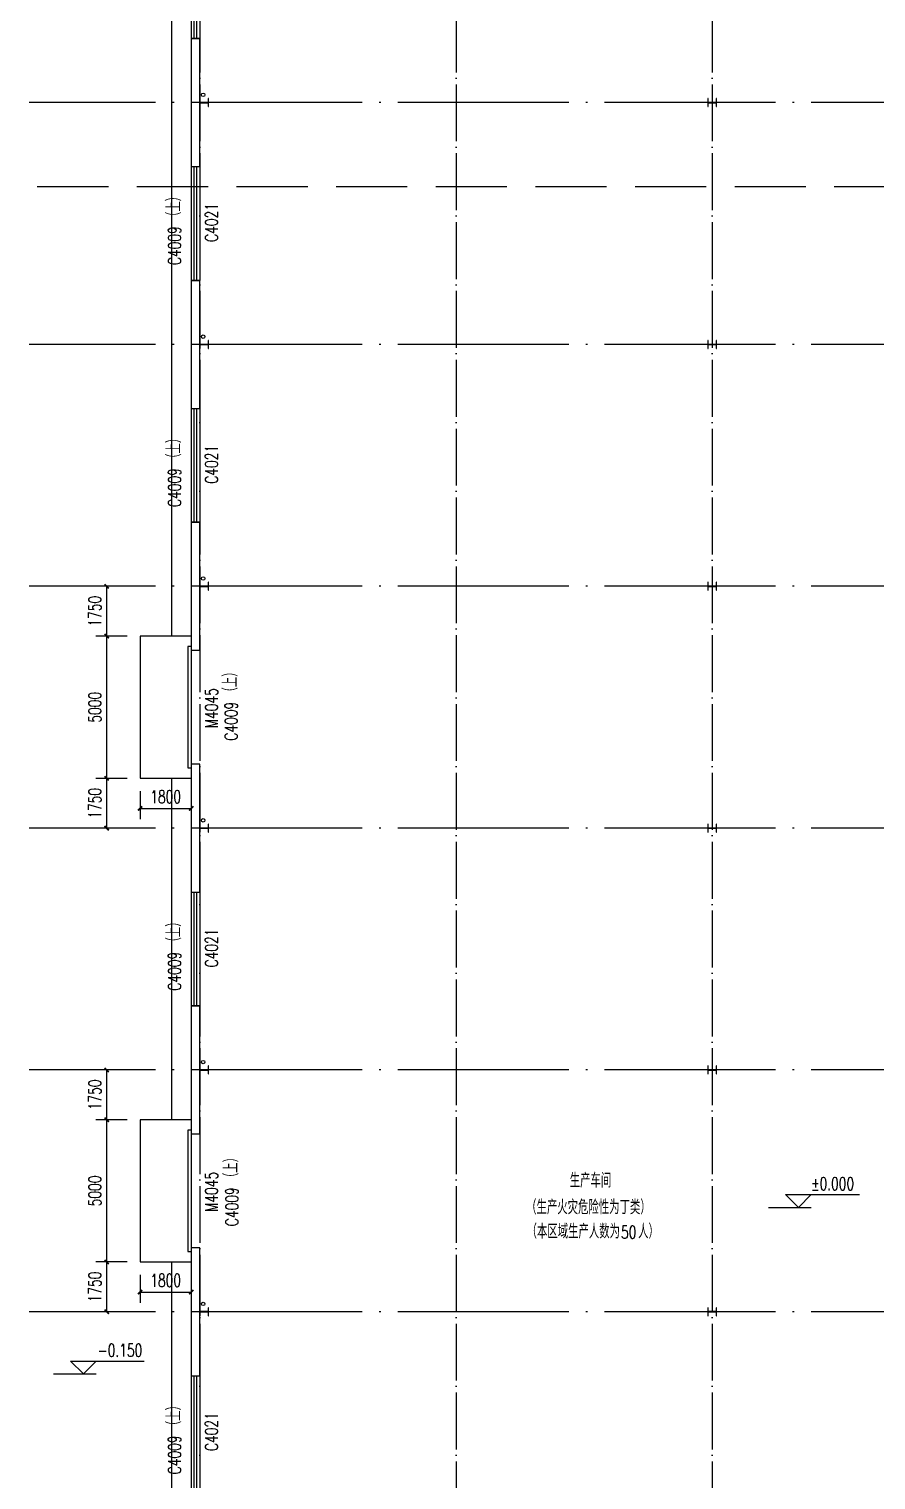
# Model space of a CAD drawing. Extents: x -275060 to -14507, y -783073 to -270523.
# Drawn here: x -159684 to -129933, y -361453 to -310453 of the extents above; entities that cross this region are included whole.
import ezdxf

# ---------------------------------------------------------------- set-up
doc = ezdxf.new("R2010")
doc.units = 0
doc.header["$LTSCALE"] = 1000
doc.header["$MEASUREMENT"] = 0
doc.linetypes.add('DASH', pattern=[0.35, 0.25, -0.1])
doc.linetypes.add('DOTE', pattern=[2.42, 2, -0.2, 0.02, -0.2])
doc.layers.get('Defpoints').update_dxf_attribs({"color": 252})
for name, color, linetype in [('07m', 36, 'Continuous'), ('A-Stair(建筑楼梯、踏步、电梯)', 25, 'Continuous'), ('AXIS', 3, 'Continuous'), ('DIM_ELEV', 3, 'Continuous'), ('DIM_SYMB', 3, 'Continuous'), ('DOTE', 1, 'Continuous'), ('PUB_DIM', 3, 'Continuous'), ('PUB_STRM', 4, 'Continuous'), ('STAIR', 2, 'Continuous'), ('WALL', 7, 'Continuous'), ('WINDOW', 4, 'Continuous'), ('WINDOW_TEXT', 7, 'Continuous')]:
    doc.layers.add(name, color=color, linetype=linetype)
doc.styles.add('_TCH_DIM', font='SIMPLEX', dxfattribs={"bigfont": 'GBCBIG'})
doc.styles.add('_TCH_DIM_T3', font='SIMPLEX', dxfattribs={"width": 0.705882, "bigfont": 'GBCBIG'})
doc.styles.add('_TCH_WINDOW', font='SIMPLEX', dxfattribs={"bigfont": 'GBCBIG'})
doc.dimstyles.new('_TCH_ARCH&&150', dxfattribs={"dimtxt": 446.25, "dimasz": 150, "dimexe": 375, "dimexo": 450, "dimgap": 189.375, "dimtad": 1, "dimdec": 0, "dimzin": 0, "dimdsep": 46, "dimtxsty": '_TCH_DIM_T3', "dimblk": 'ARCHTICK', "dimcen": 0.09, "dimclrt": 7, "dimazin": 2, "dimtfac": 1, "dimtdec": 0, "dimtix": 1, "dimtmove": 2, "dimatfit": 3, "dimfxl": 0, "dimtolj": 1, "dimtzin": 0, "dimarcsym": 0})

# ---------------------------------------------------------------- blocks, each defined once
blk = doc.blocks.new('lsg')
at = {"layer": 'PUB_STRM'}
for centre in [(-35884, -16725), (-35884, -25225), (-35884, -33725), (-35884, -42225), (-35884, -50725), (-35884, -59225)]:
    blk.add_circle(centre, 60, dxfattribs=at)
blk = doc.blocks.new('_ArchTick')
at = {"color": 0, "linetype": 'ByBlock', "const_width": 0.4}
blk.add_lwpolyline([(-0.5, -0.5), (0.5, 0.5)], dxfattribs=at)
blk = doc.blocks.new('*D121')
at = {"layer": 'Defpoints', "color": 0, "transparency": 16777216}
for p in [(-155784, -336791), (-153984, -336791), (-153984, -337848)]:
    blk.add_point(p, dxfattribs=at)
at = {"layer": 'PUB_DIM', "color": 0, "lineweight": -2, "transparency": 16777216}
for p, q in [((-155784, -337241), (-155784, -338223)), ((-153984, -337241), (-153984, -338223)), ((-155784, -337848), (-153984, -337848))]:
    blk.add_line(p, q, dxfattribs=at)
at = {"layer": 'PUB_DIM', "color": 0, "lineweight": -2, "transparency": 16777216, "xscale": 150, "yscale": 150, "zscale": 150, "rotation": 180}
blk.add_blockref('_ArchTick', (-155784, -337848), dxfattribs=at)
at = {"layer": 'PUB_DIM', "color": 0, "lineweight": -2, "transparency": 16777216, "xscale": 150, "yscale": 150, "zscale": 150}
blk.add_blockref('_ArchTick', (-153984, -337848), dxfattribs=at)
at = {"layer": 'PUB_DIM', "color": 7, "transparency": 16777216, "insert": (-154884, -337436), "char_height": 446.2, "attachment_point": 5, "style": '_TCH_DIM_T3'}
blk.add_mtext('\\A1;1800', dxfattribs=at)
blk = doc.blocks.new('*D122')
at = {"layer": 'Defpoints', "color": 0, "transparency": 16777216}
for p in [(-156957, -330041), (-155784, -330041), (-155784, -331791)]:
    blk.add_point(p, dxfattribs=at)
at = {"layer": 'PUB_DIM', "color": 0, "lineweight": -2, "transparency": 16777216}
for p, q in [((-156234, -330041), (-157332, -330041)), ((-156957, -331791), (-156957, -330041)), ((-156234, -331791), (-157332, -331791))]:
    blk.add_line(p, q, dxfattribs=at)
at = {"layer": 'PUB_DIM', "color": 0, "lineweight": -2, "transparency": 16777216, "xscale": 150, "yscale": 150, "zscale": 150}
for p, rotation in [((-156957, -330041), 90), ((-156957, -331791), 270)]:
    blk.add_blockref('_ArchTick', p, dxfattribs=dict(at, rotation=rotation))
at = {"layer": 'PUB_DIM', "color": 7, "transparency": 16777216, "insert": (-157370, -330916), "char_height": 446.2, "attachment_point": 5, "rotation": 90, "style": '_TCH_DIM_T3'}
blk.add_mtext('\\A1;1750', dxfattribs=at)
blk = doc.blocks.new('*D123')
at = {"layer": 'Defpoints', "color": 0, "transparency": 16777216}
for p in [(-156957, -331791), (-155784, -331791), (-155784, -336791)]:
    blk.add_point(p, dxfattribs=at)
at = {"layer": 'PUB_DIM', "color": 0, "lineweight": -2, "transparency": 16777216}
for p, q in [((-156234, -331791), (-157332, -331791)), ((-156957, -336791), (-156957, -331791)), ((-156234, -336791), (-157332, -336791))]:
    blk.add_line(p, q, dxfattribs=at)
at = {"layer": 'PUB_DIM', "color": 0, "lineweight": -2, "transparency": 16777216, "xscale": 150, "yscale": 150, "zscale": 150}
for p, rotation in [((-156957, -331791), 90), ((-156957, -336791), 270)]:
    blk.add_blockref('_ArchTick', p, dxfattribs=dict(at, rotation=rotation))
at = {"layer": 'PUB_DIM', "color": 7, "transparency": 16777216, "insert": (-157370, -334291), "char_height": 446.2, "attachment_point": 5, "rotation": 90, "style": '_TCH_DIM_T3'}
blk.add_mtext('\\A1;5000', dxfattribs=at)
blk = doc.blocks.new('*D124')
at = {"layer": 'Defpoints', "color": 0, "transparency": 16777216}
for p in [(-156957, -336791), (-155784, -336791), (-155784, -338541)]:
    blk.add_point(p, dxfattribs=at)
at = {"layer": 'PUB_DIM', "color": 0, "lineweight": -2, "transparency": 16777216}
for p, q in [((-156234, -336791), (-157332, -336791)), ((-156957, -338541), (-156957, -336791)), ((-156234, -338541), (-157332, -338541))]:
    blk.add_line(p, q, dxfattribs=at)
at = {"layer": 'PUB_DIM', "color": 0, "lineweight": -2, "transparency": 16777216, "xscale": 150, "yscale": 150, "zscale": 150}
for p, rotation in [((-156957, -336791), 90), ((-156957, -338541), 270)]:
    blk.add_blockref('_ArchTick', p, dxfattribs=dict(at, rotation=rotation))
at = {"layer": 'PUB_DIM', "color": 7, "transparency": 16777216, "insert": (-157370, -337666), "char_height": 446.2, "attachment_point": 5, "rotation": 90, "style": '_TCH_DIM_T3'}
blk.add_mtext('\\A1;1750', dxfattribs=at)
blk = doc.blocks.new('*D125')
at = {"layer": 'Defpoints', "color": 0, "transparency": 16777216}
for p in [(-155784, -353791), (-153984, -353791), (-153984, -354848)]:
    blk.add_point(p, dxfattribs=at)
at = {"layer": 'PUB_DIM', "color": 0, "lineweight": -2, "transparency": 16777216}
for p, q in [((-155784, -354241), (-155784, -355223)), ((-153984, -354241), (-153984, -355223)), ((-155784, -354848), (-153984, -354848))]:
    blk.add_line(p, q, dxfattribs=at)
at = {"layer": 'PUB_DIM', "color": 0, "lineweight": -2, "transparency": 16777216, "xscale": 150, "yscale": 150, "zscale": 150, "rotation": 180}
blk.add_blockref('_ArchTick', (-155784, -354848), dxfattribs=at)
at = {"layer": 'PUB_DIM', "color": 0, "lineweight": -2, "transparency": 16777216, "xscale": 150, "yscale": 150, "zscale": 150}
blk.add_blockref('_ArchTick', (-153984, -354848), dxfattribs=at)
at = {"layer": 'PUB_DIM', "color": 7, "transparency": 16777216, "insert": (-154884, -354436), "char_height": 446.2, "attachment_point": 5, "style": '_TCH_DIM_T3'}
blk.add_mtext('\\A1;1800', dxfattribs=at)
blk = doc.blocks.new('*D126')
at = {"layer": 'Defpoints', "color": 0, "transparency": 16777216}
for p in [(-156957, -347041), (-155784, -347041), (-155784, -348791)]:
    blk.add_point(p, dxfattribs=at)
at = {"layer": 'PUB_DIM', "color": 0, "lineweight": -2, "transparency": 16777216}
for p, q in [((-156234, -347041), (-157332, -347041)), ((-156957, -348791), (-156957, -347041)), ((-156234, -348791), (-157332, -348791))]:
    blk.add_line(p, q, dxfattribs=at)
at = {"layer": 'PUB_DIM', "color": 0, "lineweight": -2, "transparency": 16777216, "xscale": 150, "yscale": 150, "zscale": 150}
for p, rotation in [((-156957, -347041), 90), ((-156957, -348791), 270)]:
    blk.add_blockref('_ArchTick', p, dxfattribs=dict(at, rotation=rotation))
at = {"layer": 'PUB_DIM', "color": 7, "transparency": 16777216, "insert": (-157370, -347916), "char_height": 446.2, "attachment_point": 5, "rotation": 90, "style": '_TCH_DIM_T3'}
blk.add_mtext('\\A1;1750', dxfattribs=at)
blk = doc.blocks.new('*D127')
at = {"layer": 'Defpoints', "color": 0, "transparency": 16777216}
for p in [(-156957, -348791), (-155784, -348791), (-155784, -353791)]:
    blk.add_point(p, dxfattribs=at)
at = {"layer": 'PUB_DIM', "color": 0, "lineweight": -2, "transparency": 16777216}
for p, q in [((-156234, -348791), (-157332, -348791)), ((-156957, -353791), (-156957, -348791)), ((-156234, -353791), (-157332, -353791))]:
    blk.add_line(p, q, dxfattribs=at)
at = {"layer": 'PUB_DIM', "color": 0, "lineweight": -2, "transparency": 16777216, "xscale": 150, "yscale": 150, "zscale": 150}
for p, rotation in [((-156957, -348791), 90), ((-156957, -353791), 270)]:
    blk.add_blockref('_ArchTick', p, dxfattribs=dict(at, rotation=rotation))
at = {"layer": 'PUB_DIM', "color": 7, "transparency": 16777216, "insert": (-157370, -351291), "char_height": 446.2, "attachment_point": 5, "rotation": 90, "style": '_TCH_DIM_T3'}
blk.add_mtext('\\A1;5000', dxfattribs=at)
blk = doc.blocks.new('*D128')
at = {"layer": 'Defpoints', "color": 0, "transparency": 16777216}
for p in [(-156957, -353791), (-155784, -353791), (-155784, -355541)]:
    blk.add_point(p, dxfattribs=at)
at = {"layer": 'PUB_DIM', "color": 0, "lineweight": -2, "transparency": 16777216}
for p, q in [((-156234, -353791), (-157332, -353791)), ((-156957, -355541), (-156957, -353791)), ((-156234, -355541), (-157332, -355541))]:
    blk.add_line(p, q, dxfattribs=at)
at = {"layer": 'PUB_DIM', "color": 0, "lineweight": -2, "transparency": 16777216, "xscale": 150, "yscale": 150, "zscale": 150}
for p, rotation in [((-156957, -353791), 90), ((-156957, -355541), 270)]:
    blk.add_blockref('_ArchTick', p, dxfattribs=dict(at, rotation=rotation))
at = {"layer": 'PUB_DIM', "color": 7, "transparency": 16777216, "insert": (-157370, -354666), "char_height": 446.2, "attachment_point": 5, "rotation": 90, "style": '_TCH_DIM_T3'}
blk.add_mtext('\\A1;1750', dxfattribs=at)
blk = doc.blocks.new('*D385')
at = {"layer": 'AXIS', "color": 0, "lineweight": -2, "transparency": 16777216}
for p, q in [((-160134, -295741), (-165009, -295741)), ((-164634, -406841), (-164634, -295741)), ((-160134, -406841), (-165009, -406841))]:
    blk.add_line(p, q, dxfattribs=at)
at = {"layer": 'Defpoints', "color": 0, "transparency": 16777216}
for p in [(-164634, -295741), (-159684, -295741), (-159684, -406841)]:
    blk.add_point(p, dxfattribs=at)
at = {"layer": 'AXIS', "color": 0, "lineweight": -2, "transparency": 16777216, "xscale": 150, "yscale": 150, "zscale": 150}
for p, rotation in [((-164634, -295741), 90), ((-164634, -406841), 270)]:
    blk.add_blockref('_ArchTick', p, dxfattribs=dict(at, rotation=rotation))
at = {"layer": 'AXIS', "color": 7, "transparency": 16777216, "insert": (-165047, -351291), "char_height": 446.2, "attachment_point": 5, "rotation": 90, "style": '_TCH_DIM_T3'}
blk.add_mtext('\\A1;111100', dxfattribs=at)
blk = doc.blocks.new('$TCHSYS$WIN2D')
for p, q in [((-0.5, 0.5), (0.5, 0.5)), ((-0.5, 0.5), (-0.5, -0.5)), ((0.5, 0.5), (0.5, -0.5)), ((0.5, 0.167), (-0.5, 0.167)), ((0.5, -0.167), (-0.5, -0.167)), ((-0.5, -0.5), (0.5, -0.5))]:
    blk.add_line(p, q)
blk = doc.blocks.new('$DorLib2D$00000126')
at = {"color": 0, "linetype": 'Continuous'}
for p, q in [((-0.532, 0.5), (-0.532, 0.9)), ((0.532, 0.9), (0.532, 0.5))]:
    blk.add_line(p, q, dxfattribs=at)
at = {"color": 0, "linetype": 'DASH'}
for p, q in [((-0.532, 0.9), (0.532, 0.9)), ((-0.532, 0.5), (0.532, 0.5))]:
    blk.add_line(p, q, dxfattribs=at)

msp = doc.modelspace()

# ---------------------------------------------------------------- linework, layer by layer
for points in [[(-153384.1, -313180.6), (-153384.1, -312900.6), (-153396.1, -312900.6), (-153396.1, -313036.6), (-153672.1, -313036.6), (-153672.1, -312900.6), (-153684.1, -312900.6), (-153684.1, -313180.6), (-153672.1, -313180.6), (-153672.1, -313044.6), (-153396.1, -313044.6), (-153396.1, -313180.6)], [(-135534.1, -313180.6), (-135534.1, -312900.6), (-135546.1, -312900.6), (-135546.1, -313036.6), (-135822.1, -313036.6), (-135822.1, -312900.6), (-135834.1, -312900.6), (-135834.1, -313180.6), (-135822.1, -313180.6), (-135822.1, -313044.6), (-135546.1, -313044.6), (-135546.1, -313180.6)], [(-153384.1, -321680.6), (-153384.1, -321400.6), (-153396.1, -321400.6), (-153396.1, -321536.6), (-153672.1, -321536.6), (-153672.1, -321400.6), (-153684.1, -321400.6), (-153684.1, -321680.6), (-153672.1, -321680.6), (-153672.1, -321544.6), (-153396.1, -321544.6), (-153396.1, -321680.6)], [(-135534.1, -321680.6), (-135534.1, -321400.6), (-135546.1, -321400.6), (-135546.1, -321536.6), (-135822.1, -321536.6), (-135822.1, -321400.6), (-135834.1, -321400.6), (-135834.1, -321680.6), (-135822.1, -321680.6), (-135822.1, -321544.6), (-135546.1, -321544.6), (-135546.1, -321680.6)], [(-153384.1, -330180.6), (-153384.1, -329900.6), (-153396.1, -329900.6), (-153396.1, -330036.6), (-153672.1, -330036.6), (-153672.1, -329900.6), (-153684.1, -329900.6), (-153684.1, -330180.6), (-153672.1, -330180.6), (-153672.1, -330044.6), (-153396.1, -330044.6), (-153396.1, -330180.6)], [(-135534.1, -330180.6), (-135534.1, -329900.6), (-135546.1, -329900.6), (-135546.1, -330036.6), (-135822.1, -330036.6), (-135822.1, -329900.6), (-135834.1, -329900.6), (-135834.1, -330180.6), (-135822.1, -330180.6), (-135822.1, -330044.6), (-135546.1, -330044.6), (-135546.1, -330180.6)], [(-153384.1, -338680.6), (-153384.1, -338400.6), (-153396.1, -338400.6), (-153396.1, -338536.6), (-153672.1, -338536.6), (-153672.1, -338400.6), (-153684.1, -338400.6), (-153684.1, -338680.6), (-153672.1, -338680.6), (-153672.1, -338544.6), (-153396.1, -338544.6), (-153396.1, -338680.6)], [(-135534.1, -338680.6), (-135534.1, -338400.6), (-135546.1, -338400.6), (-135546.1, -338536.6), (-135822.1, -338536.6), (-135822.1, -338400.6), (-135834.1, -338400.6), (-135834.1, -338680.6), (-135822.1, -338680.6), (-135822.1, -338544.6), (-135546.1, -338544.6), (-135546.1, -338680.6)], [(-153384.1, -347180.6), (-153384.1, -346900.6), (-153396.1, -346900.6), (-153396.1, -347036.6), (-153672.1, -347036.6), (-153672.1, -346900.6), (-153684.1, -346900.6), (-153684.1, -347180.6), (-153672.1, -347180.6), (-153672.1, -347044.6), (-153396.1, -347044.6), (-153396.1, -347180.6)], [(-135534.1, -347180.6), (-135534.1, -346900.6), (-135546.1, -346900.6), (-135546.1, -347036.6), (-135822.1, -347036.6), (-135822.1, -346900.6), (-135834.1, -346900.6), (-135834.1, -347180.6), (-135822.1, -347180.6), (-135822.1, -347044.6), (-135546.1, -347044.6), (-135546.1, -347180.6)], [(-153384.1, -355680.6), (-153384.1, -355400.6), (-153396.1, -355400.6), (-153396.1, -355536.6), (-153672.1, -355536.6), (-153672.1, -355400.6), (-153684.1, -355400.6), (-153684.1, -355680.6), (-153672.1, -355680.6), (-153672.1, -355544.6), (-153396.1, -355544.6), (-153396.1, -355680.6)], [(-135534.1, -355680.6), (-135534.1, -355400.6), (-135546.1, -355400.6), (-135546.1, -355536.6), (-135822.1, -355536.6), (-135822.1, -355400.6), (-135834.1, -355400.6), (-135834.1, -355680.6), (-135822.1, -355680.6), (-135822.1, -355544.6), (-135546.1, -355544.6), (-135546.1, -355680.6)]]:
    msp.add_lwpolyline(points, close=True)
at = {"layer": 'A-Stair(建筑楼梯、踏步、电梯)'}
for points in [[(-121184.1, -407540.6), (-116684.1, -407540.6), (-116684.1, -295040.6), (-154684.1, -295040.6), (-154684.1, -331790.6)], [(-154684.1, -336790.6), (-154684.1, -348790.6)], [(-154684.1, -353790.6), (-154684.1, -382790.6)]]:
    msp.add_lwpolyline(points, dxfattribs=at)
at = {"layer": 'DIM_ELEV'}
for p, q in [((-133704.7, -351870.5), (-132204.7, -351870.5)), ((-132654.7, -351870.5), (-133104.7, -351420.5)), ((-133104.7, -351420.5), (-130515.7, -351420.5)), ((-132654.7, -351870.5), (-132204.7, -351420.5)), ((-157775.5, -357724), (-158225.5, -357274)), ((-158225.5, -357274), (-155636.5, -357274)), ((-157775.5, -357724), (-157325.5, -357274)), ((-158825.5, -357724), (-157325.5, -357724))]:
    msp.add_line(p, q, dxfattribs=at)
at = {"layer": 'DIM_SYMB', "linetype": 'DASH', "ltscale": 10}
msp.add_lwpolyline([(-169895.5, -315991), (-101563.5, -315991)], dxfattribs=at)
at = {"layer": 'DOTE', "color": 1, "linetype": 'DOTE'}
for p, q in [((-153684.1, -293040.6), (-153684.1, -409540.6)), ((-144684.1, -293040.6), (-144684.1, -409540.6)), ((-135684.1, -293040.6), (-135684.1, -409540.6))]:
    msp.add_line(p, q, dxfattribs=at)
at = {"layer": 'DOTE', "color": 1, "linetype": 'DOTE', "ltscale": 3}
for p, q in [((-111684.1, -313040.6), (-159684.1, -313040.6)), ((-111684.1, -321540.6), (-159684.1, -321540.6)), ((-111684.1, -330040.6), (-159684.1, -330040.6)), ((-111684.1, -338540.6), (-159684.1, -338540.6)), ((-111684.1, -347040.6), (-159684.1, -347040.6)), ((-111684.1, -355540.6), (-159684.1, -355540.6))]:
    msp.add_line(p, q, dxfattribs=at)
at = {"layer": 'STAIR'}
for points in [[(-153984.1, -331790.6), (-155784.1, -331790.6), (-155784.1, -336790.6), (-153984.1, -336790.6)], [(-153984.1, -348790.6), (-155784.1, -348790.6), (-155784.1, -353790.6), (-153984.1, -353790.6)]]:
    msp.add_lwpolyline(points, dxfattribs=at)
at = {"layer": 'WALL'}
for p, q in [((-153984.1, -310790.6), (-153984.1, -315290.6)), ((-153684.1, -310790.6), (-153984.1, -310790.6)), ((-153684.1, -315290.6), (-153684.1, -310790.6)), ((-153984.1, -315290.6), (-153684.1, -315290.6)), ((-153984.1, -319290.6), (-153984.1, -323790.6)), ((-153684.1, -319290.6), (-153984.1, -319290.6)), ((-153684.1, -323790.6), (-153684.1, -319290.6)), ((-153984.1, -323790.6), (-153684.1, -323790.6)), ((-153984.1, -327790.6), (-153984.1, -332290.6)), ((-153684.1, -327790.6), (-153984.1, -327790.6)), ((-153684.1, -332290.6), (-153684.1, -327790.6)), ((-153984.1, -332290.6), (-153684.1, -332290.6)), ((-153984.1, -336290.6), (-153984.1, -340790.6)), ((-153684.1, -336290.6), (-153984.1, -336290.6)), ((-153684.1, -340790.6), (-153684.1, -336290.6)), ((-153984.1, -340790.6), (-153684.1, -340790.6)), ((-153984.1, -344790.6), (-153984.1, -349290.6)), ((-153684.1, -344790.6), (-153984.1, -344790.6)), ((-153684.1, -349290.6), (-153684.1, -344790.6)), ((-153984.1, -349290.6), (-153684.1, -349290.6)), ((-153984.1, -353290.6), (-153984.1, -357790.6)), ((-153684.1, -353290.6), (-153984.1, -353290.6)), ((-153684.1, -357790.6), (-153684.1, -353290.6)), ((-153984.1, -357790.6), (-153684.1, -357790.6))]:
    msp.add_line(p, q, dxfattribs=at)

# ---------------------------------------------------------------- block references
msp.add_blockref('lsg', (-117684.1, -296040.6))
at = {"layer": 'WINDOW'}
ref = msp.add_blockref('$TCHSYS$WIN2D', (-153834.1, -308790.6), dxfattribs=dict(at, xscale=4000, yscale=-300, zscale=4000, rotation=269.9999999209485))
ref.add_attrib('A', 'C4021', (-153048.5, -309435.6), dxfattribs={"layer": 'WINDOW_TEXT', "height": 446.25, "rotation": 90, "style": '_TCH_WINDOW', "width": 0.705882})
ref = msp.add_blockref('$TCHSYS$WIN2D', (-153834.1, -317290.6), dxfattribs=dict(at, xscale=4000, yscale=-300, zscale=4000, rotation=269.9999999209485))
ref.add_attrib('A', 'C4021', (-153048.5, -317935.6), dxfattribs={"layer": 'WINDOW_TEXT', "height": 446.25, "rotation": 90, "style": '_TCH_WINDOW', "width": 0.705882})
ref = msp.add_blockref('$TCHSYS$WIN2D', (-153834.1, -325790.6), dxfattribs=dict(at, xscale=4000, yscale=-300, zscale=4000, rotation=269.9999999209485))
ref.add_attrib('A', 'C4021', (-153048.5, -326435.6), dxfattribs={"layer": 'WINDOW_TEXT', "height": 446.25, "rotation": 90, "style": '_TCH_WINDOW', "width": 0.705882})
ref = msp.add_blockref('$DorLib2D$00000126', (-153834.1, -334290.6), dxfattribs=dict(at, xscale=4000, yscale=-300, zscale=4000, rotation=269.9999999209485))
ref.add_attrib('A', 'M4045', (-153048.5, -335025.6), dxfattribs={"layer": 'WINDOW_TEXT', "height": 446.25, "rotation": 90, "style": '_TCH_WINDOW', "width": 0.705882})
ref = msp.add_blockref('$TCHSYS$WIN2D', (-153834.1, -342790.6), dxfattribs=dict(at, xscale=4000, yscale=-300, zscale=4000, rotation=269.9999999209485))
ref.add_attrib('A', 'C4021', (-153048.5, -343435.6), dxfattribs={"layer": 'WINDOW_TEXT', "height": 446.25, "rotation": 90, "style": '_TCH_WINDOW', "width": 0.705882})
ref = msp.add_blockref('$DorLib2D$00000126', (-153834.1, -351290.6), dxfattribs=dict(at, xscale=4000, yscale=-300, zscale=4000, rotation=269.9999999209485))
ref.add_attrib('A', 'M4045', (-153048.5, -352025.6), dxfattribs={"layer": 'WINDOW_TEXT', "height": 446.25, "rotation": 90, "style": '_TCH_WINDOW', "width": 0.705882})
ref = msp.add_blockref('$TCHSYS$WIN2D', (-153834.1, -359790.6), dxfattribs=dict(at, xscale=4000, yscale=-300, zscale=4000, rotation=269.9999999209485))
ref.add_attrib('A', 'C4021', (-153048.5, -360435.6), dxfattribs={"layer": 'WINDOW_TEXT', "height": 446.25, "rotation": 90, "style": '_TCH_WINDOW', "width": 0.705882})

# ---------------------------------------------------------------- texts
at = {"layer": '07m', "color": 2, "style": '_TCH_DIM'}
for p in [(-154346.4, -317237), (-154346.4, -325737), (-152361.9, -333949.5), (-154346.4, -342737), (-152333.4, -351018), (-154346.4, -359737)]:
    msp.add_text('（上）', height=506.38, rotation=90, dxfattribs=at).set_placement(p)
at = {"layer": '07m', "color": 2, "style": '_TCH_DIM', "width": 0.705882}
for p in [(-154346.4, -318752), (-154346.4, -327252), (-152361.9, -335464.5), (-154346.4, -344252), (-152333.4, -352533), (-154346.4, -361252)]:
    msp.add_text('C4009', height=446.25, rotation=90, dxfattribs=at).set_placement(p)
at = {"layer": '07m', "color": 2, "style": '_TCH_DIM'}
for s, height, p in [('生产车间', 506.38, (-140689.9, -351176.7)), ('（生产火灾危险性为丁类）', 506.383, (-142221.2, -352114.8)), ('（本区域生产人数为', 506.38, (-142205.3, -352967.1)), ('人）', 506.38, (-138287.7, -352967.1))]:
    msp.add_text(s, height=height, dxfattribs=at).set_placement(p)
at = {"layer": '07m', "color": 2, "style": '_TCH_DIM', "width": 0.705882}
msp.add_text('50', height=446.25, dxfattribs=at).set_placement((-138887.7, -352967.1))
at = {"layer": 'DIM_ELEV', "color": 7, "style": '_TCH_DIM', "width": 0.705882}
for s, p in [('%%P0.000', (-132210.7, -351263)), ('-0.150', (-157271.5, -357116.5))]:
    msp.add_text(s, height=446.25, dxfattribs=at).set_placement(p)

# ---------------------------------------------------------------- dimensions: what is measured, and where the dimension line sits
at = {"layer": 'AXIS'}
dim = msp.add_aligned_dim(p1=(-159684.1, -406840.6), p2=(-159684.1, -295740.6), distance=4950, dimstyle='_TCH_ARCH&&150', dxfattribs=at)
dim.commit()
dim.dimension.update_dxf_attribs({"geometry": '*D385', "text_midpoint": (-165046.6, -351290.6)})
at = {"layer": 'PUB_DIM'}
for p1, p2, distance, picture, middle in [((-155784.1, -331790.6), (-155784.1, -330040.6), 1172.9, '*D122', (-157369.5, -330915.6)), ((-155784.1, -336790.6), (-155784.1, -331790.6), 1172.9, '*D123', (-157369.5, -334290.6)), ((-155784.1, -338540.6), (-155784.1, -336790.6), 1172.9, '*D124', (-157369.5, -337665.6)), ((-155784.1, -336790.6), (-153984.1, -336790.6), -1057.4, '*D121', (-154884.1, -337435.5)), ((-155784.1, -348790.6), (-155784.1, -347040.6), 1172.9, '*D126', (-157369.5, -347915.6)), ((-155784.1, -353790.6), (-155784.1, -348790.6), 1172.9, '*D127', (-157369.5, -351290.6)), ((-155784.1, -355540.6), (-155784.1, -353790.6), 1172.9, '*D128', (-157369.5, -354665.6)), ((-155784.1, -353790.6), (-153984.1, -353790.6), -1057.4, '*D125', (-154884.1, -354435.5))]:
    dim = msp.add_aligned_dim(p1=p1, p2=p2, distance=distance, dimstyle='_TCH_ARCH&&150', dxfattribs=at)
    dim.commit()
    dim.dimension.update_dxf_attribs({"geometry": picture, "text_midpoint": middle})

doc.saveas('drawing.dxf')
